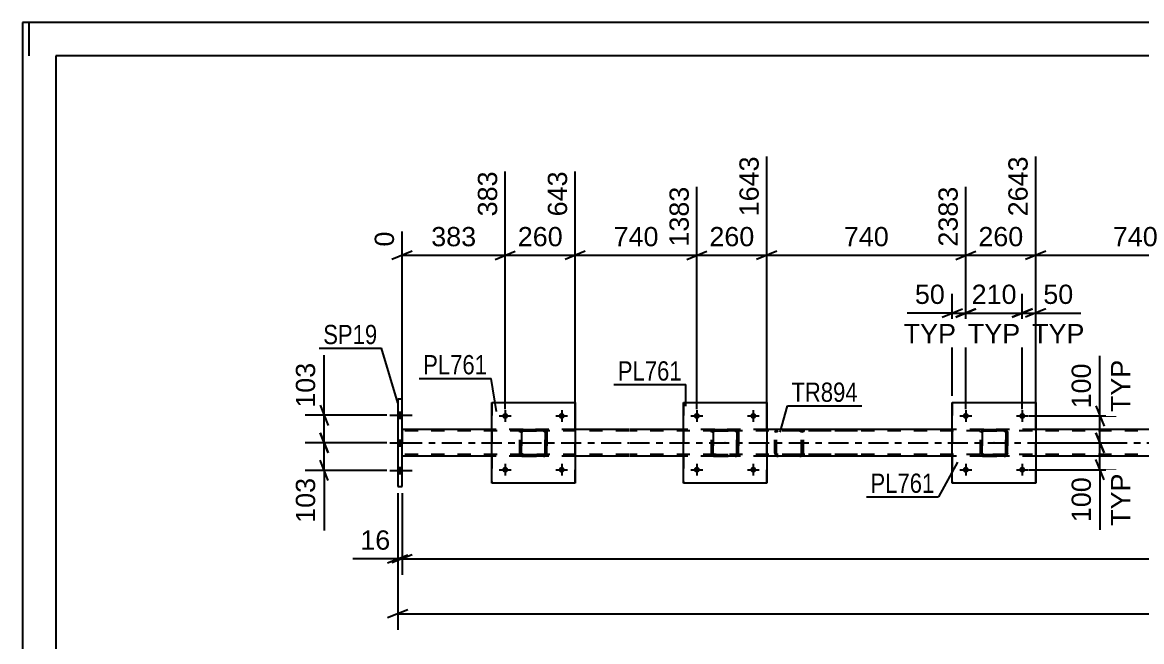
# Model space of a CAD drawing. Header units: millimetres. Extents: x -47 to 794, y -421 to 173.
# Drawn here: x -47.5 to 119, y 81.3 to 173.4 of the extents above; entities that cross this region are included whole.
import ezdxf

# ---------------------------------------------------------------- set-up
doc = ezdxf.new("R2010")
doc.units = ezdxf.units.MM
doc.linetypes.add('DXK_LINE_DOT2', pattern=[3.9198, 1.9599, -1.9599])
doc.linetypes.add('DXK_LINE_DOT3', pattern=[5.9187, 2.979, -0.9799, 0.9799, -0.9799])
doc.styles.add('Arial', font='arial.ttf', dxfattribs={"height": 0.2})
doc.styles.add('Arial Narrow', font='ARIALN.TTF', dxfattribs={"height": 0.2})

# ---------------------------------------------------------------- blocks, each defined once
blk = doc.blocks.new('Unknown-203724041-1113')
at = {"color": 5, "linetype": 'Continuous'}
for p, q in [((793.51, 173.4), (-47.49, 173.4)), ((-47.49, 173.4), (-47.49, -420.6)), ((-46.49, 168.4), (-46.49, 173.4)), ((788.51, 168.4), (-42.49, 168.4)), ((-42.49, 168.4), (-42.49, -415.6))]:
    blk.add_line(p, q, dxfattribs=at)
blk = doc.blocks.new('Part-203724041-2545 - 2543')
at = {"color": 7, "linetype": 'DXK_LINE_DOT2'}
for p, q in [((95.02, 112.38), (95.05, 112.56)), ((95.06, 112.56), (95.02, 112.38)), ((95.02, 109.34), (95.02, 112.38)), ((95.02, 112.38), (95.02, 112.38)), ((95.02, 109.34), (95.02, 112.38)), ((95.26, 112.38), (95.28, 112.47)), ((95.27, 112.47), (95.26, 112.38)), ((95.26, 109.34), (95.26, 112.38)), ((95.26, 112.38), (95.26, 112.38)), ((95.26, 112.38), (95.26, 109.34)), ((95.33, 112.55), (95.27, 112.47)), ((95.28, 112.47), (95.33, 112.55)), ((95.31, 112.82), (95.5, 112.86)), ((95.5, 112.86), (95.32, 112.82)), ((95.33, 112.55), (95.41, 112.6)), ((95.4, 112.6), (95.33, 112.55)), ((95.5, 112.62), (95.4, 112.6)), ((95.41, 112.6), (95.5, 112.62)), ((95.5, 112.86), (98.54, 112.86)), ((95.5, 112.86), (95.5, 112.86)), ((95.5, 112.86), (98.54, 112.86)), ((95.5, 112.62), (98.54, 112.62)), ((95.5, 112.62), (95.5, 112.62)), ((98.54, 112.62), (95.5, 112.62)), ((98.54, 112.86), (98.54, 112.86)), ((98.54, 112.86), (98.72, 112.82)), ((98.72, 112.82), (98.54, 112.86)), ((98.54, 112.62), (98.54, 112.62)), ((98.54, 112.62), (98.63, 112.6)), ((98.63, 112.6), (98.54, 112.62)), ((98.63, 112.6), (98.63, 112.6)), ((98.63, 112.6), (98.71, 112.55)), ((98.71, 112.55), (98.63, 112.6)), ((98.71, 112.55), (98.76, 112.47)), ((98.76, 112.47), (98.71, 112.55)), ((98.76, 112.47), (98.78, 112.38)), ((98.78, 112.38), (98.76, 112.47)), ((98.78, 109.34), (98.78, 112.38)), ((98.78, 112.38), (98.78, 112.38)), ((98.78, 112.38), (98.78, 109.34)), ((98.98, 112.56), (99.02, 112.38)), ((99.02, 112.38), (98.98, 112.56)), ((99.02, 109.34), (99.02, 112.38)), ((99.02, 112.38), (99.02, 112.38)), ((99.02, 112.38), (99.02, 109.34)), ((95.02, 109.34), (95.02, 109.34)), ((95.05, 109.15), (95.02, 109.34)), ((95.02, 109.34), (95.06, 109.15)), ((95.26, 109.34), (95.26, 109.34)), ((95.28, 109.24), (95.26, 109.34)), ((95.26, 109.34), (95.27, 109.25)), ((95.27, 109.25), (95.33, 109.17)), ((95.33, 109.17), (95.28, 109.24)), ((95.31, 108.89), (95.32, 108.89)), ((95.5, 108.86), (95.31, 108.89)), ((95.32, 108.89), (95.5, 108.86)), ((95.41, 109.11), (95.33, 109.17)), ((95.33, 109.17), (95.4, 109.12)), ((95.4, 109.12), (95.5, 109.1)), ((95.5, 109.1), (95.41, 109.11)), ((95.5, 109.1), (98.54, 109.1)), ((95.5, 109.1), (95.5, 109.1)), ((95.5, 109.1), (98.54, 109.1)), ((95.5, 108.86), (98.54, 108.86)), ((95.5, 108.86), (95.5, 108.86)), ((95.5, 108.86), (98.54, 108.86)), ((98.54, 109.1), (98.63, 109.12)), ((98.63, 109.11), (98.54, 109.1)), ((98.54, 109.1), (98.54, 109.1)), ((98.72, 108.89), (98.54, 108.86)), ((98.54, 108.86), (98.72, 108.89)), ((98.54, 108.86), (98.54, 108.86)), ((98.71, 109.17), (98.63, 109.11)), ((98.63, 109.12), (98.71, 109.17)), ((98.71, 109.17), (98.76, 109.25)), ((98.76, 109.24), (98.71, 109.17)), ((98.78, 109.34), (98.76, 109.24)), ((98.76, 109.25), (98.78, 109.34)), ((98.78, 109.34), (98.78, 109.34)), ((99.02, 109.34), (98.98, 109.15)), ((98.98, 109.15), (99.02, 109.34)), ((99.02, 109.34), (99.02, 109.34))]:
    blk.add_line(p, q, dxfattribs=at)
at = {"color": 7, "linetype": 'DXK_LINE_DOT3'}
blk.add_line((97.02, 110.86), (97.01, 110.86), dxfattribs=at)
at = {"color": 7, "linetype": 'DXK_LINE_DOT2'}
for centre, start, end in [((95.5, 112.38), 112.5, 157.5), ((95.5, 112.38), 112.5, 157.5), ((98.54, 112.38), 22.5, 67.5), ((98.54, 112.38), 22.5, 67.5), ((95.5, 109.34), 202.5, 247.5), ((95.5, 109.34), 202.5, 247.5), ((98.54, 109.34), 292.5, 337.5), ((98.54, 109.34), 292.5, 337.5)]:
    blk.add_arc(centre, 0.48, start, end, dxfattribs=at)
blk = doc.blocks.new('Part-203724041-2573 - 2543')
at = {"color": 2, "linetype": 'Continuous'}
for p, q in [((22.32, 104.86), (22.32, 116.86)), ((22.32, 116.86), (22.32, 116.86)), ((22.32, 116.86), (34.72, 116.86)), ((34.72, 116.86), (34.72, 104.86)), ((22.32, 104.86), (22.32, 104.86)), ((34.72, 104.86), (22.32, 104.86))]:
    blk.add_line(p, q, dxfattribs=at)
at = {"color": 7, "linetype": 'DXK_LINE_DOT2'}
for p, q in [((22.32, 116.86), (22.32, 104.86)), ((22.32, 116.86), (22.32, 116.86)), ((34.72, 104.86), (34.72, 116.86)), ((22.32, 104.86), (22.32, 104.86))]:
    blk.add_line(p, q, dxfattribs=at)
blk = doc.blocks.new('Bolt-203724041-2560 - 2543')
at = {"linetype": 'Continuous'}
for points in [[(8.34, 115.4), (8.34, 114.52), (8.98, 114.52), (8.98, 115.4)], [(8.34, 115.4), (8.34, 114.52), (8.98, 114.52), (8.98, 115.4)], [(8.34, 115.4), (8.34, 114.52), (8.98, 114.52), (8.98, 115.4)], [(8.34, 111.28), (8.34, 110.4), (8.98, 110.4), (8.98, 111.28)], [(8.34, 111.28), (8.34, 110.4), (8.98, 110.4), (8.98, 111.28)], [(8.34, 107.2), (8.34, 106.32), (8.98, 106.32), (8.98, 107.2)], [(8.34, 107.2), (8.34, 106.32), (8.98, 106.32), (8.98, 107.2)], [(8.34, 107.2), (8.34, 106.32), (8.98, 106.32), (8.98, 107.2)]]:
    blk.add_hatch(color=1, dxfattribs=at).paths.add_polyline_path(points)
at = {"color": 1, "linetype": 'Continuous'}
for p, q in [((7.18, 114.96), (10.5, 114.96)), ((7.18, 114.96), (10.5, 114.96)), ((7.18, 114.96), (10.5, 114.96)), ((8.34, 115.4), (8.98, 115.4)), ((8.34, 115.4), (8.98, 115.4)), ((8.34, 115.4), (8.98, 115.4)), ((8.34, 114.52), (8.98, 114.52)), ((8.34, 114.52), (8.98, 114.52)), ((8.34, 114.52), (8.98, 114.52)), ((7.18, 110.84), (10.5, 110.84)), ((7.18, 110.84), (10.5, 110.84)), ((8.34, 111.28), (8.98, 111.28)), ((8.34, 111.28), (8.98, 111.28)), ((8.34, 110.4), (8.98, 110.4)), ((8.34, 110.4), (8.98, 110.4)), ((7.18, 106.76), (10.5, 106.76)), ((7.18, 106.76), (10.5, 106.76)), ((7.18, 106.76), (10.5, 106.76)), ((8.34, 107.2), (8.98, 107.2)), ((8.34, 107.2), (8.98, 107.2)), ((8.34, 107.2), (8.98, 107.2)), ((8.34, 106.32), (8.98, 106.32)), ((8.34, 106.32), (8.98, 106.32)), ((8.34, 106.32), (8.98, 106.32))]:
    blk.add_line(p, q, dxfattribs=at)
blk = doc.blocks.new('Part-203724041-2568 - 2543')
at = {"color": 2, "linetype": 'Continuous'}
for p, q in [((22.32, 112.86), (8.98, 112.86)), ((42.72, 112.86), (34.72, 112.86)), ((50.82, 112.86), (42.82, 112.86)), ((90.82, 112.86), (63.22, 112.86)), ((130.82, 112.86), (103.22, 112.86)), ((22.32, 108.86), (8.98, 108.86)), ((42.72, 108.86), (34.72, 108.86)), ((50.82, 108.86), (42.82, 108.86)), ((90.82, 108.86), (63.22, 108.86)), ((130.82, 108.86), (103.22, 108.86))]:
    blk.add_line(p, q, dxfattribs=at)
at = {"color": 7, "linetype": 'DXK_LINE_DOT2'}
for p, q in [((8.98, 112.86), (8.98, 108.86)), ((42.72, 112.62), (8.98, 112.62)), ((34.72, 112.86), (22.32, 112.86)), ((718.15, 112.62), (42.82, 112.62)), ((63.22, 112.86), (50.82, 112.86)), ((103.22, 112.86), (90.82, 112.86)), ((42.72, 109.1), (8.98, 109.1)), ((34.72, 108.86), (22.32, 108.86)), ((718.15, 109.1), (42.82, 109.1)), ((63.22, 108.86), (50.82, 108.86)), ((103.22, 108.86), (90.82, 108.86))]:
    blk.add_line(p, q, dxfattribs=at)
at = {"color": 7, "linetype": 'DXK_LINE_DOT3'}
for p, q in [((8.98, 110.86), (42.72, 110.86)), ((42.82, 110.86), (718.15, 110.86))]:
    blk.add_line(p, q, dxfattribs=at)
blk = doc.blocks.new('Part-203724041-2574 - 2543')
at = {"color": 7, "linetype": 'DXK_LINE_DOT2'}
for p, q in [((26.52, 112.38), (26.55, 112.56)), ((26.56, 112.56), (26.52, 112.38)), ((26.52, 109.34), (26.52, 112.38)), ((26.52, 112.38), (26.52, 112.38)), ((26.52, 109.34), (26.52, 112.38)), ((26.76, 112.38), (26.78, 112.47)), ((26.77, 112.47), (26.76, 112.38)), ((26.76, 109.34), (26.76, 112.38)), ((26.76, 112.38), (26.76, 112.38)), ((26.76, 112.38), (26.76, 109.34)), ((26.83, 112.55), (26.77, 112.47)), ((26.78, 112.47), (26.83, 112.55)), ((26.81, 112.82), (27, 112.86)), ((27, 112.86), (26.82, 112.82)), ((26.83, 112.55), (26.91, 112.6)), ((26.9, 112.6), (26.83, 112.55)), ((27, 112.62), (26.9, 112.6)), ((26.91, 112.6), (27, 112.62)), ((27, 112.86), (30.04, 112.86)), ((27, 112.86), (27, 112.86)), ((27, 112.86), (30.04, 112.86)), ((27, 112.62), (30.04, 112.62)), ((27, 112.62), (27, 112.62)), ((30.04, 112.62), (27, 112.62)), ((30.04, 112.86), (30.04, 112.86)), ((30.04, 112.86), (30.22, 112.82)), ((30.22, 112.82), (30.04, 112.86)), ((30.04, 112.62), (30.04, 112.62)), ((30.04, 112.62), (30.13, 112.6)), ((30.13, 112.6), (30.04, 112.62)), ((30.13, 112.6), (30.13, 112.6)), ((30.13, 112.6), (30.21, 112.55)), ((30.21, 112.55), (30.13, 112.6)), ((30.21, 112.55), (30.26, 112.47)), ((30.26, 112.47), (30.21, 112.55)), ((30.26, 112.47), (30.28, 112.38)), ((30.28, 112.38), (30.26, 112.47)), ((30.28, 109.34), (30.28, 112.38)), ((30.28, 112.38), (30.28, 112.38)), ((30.28, 112.38), (30.28, 109.34)), ((30.48, 112.56), (30.52, 112.38)), ((30.52, 112.38), (30.48, 112.56)), ((30.52, 109.34), (30.52, 112.38)), ((30.52, 112.38), (30.52, 112.38)), ((30.52, 112.38), (30.52, 109.34)), ((26.52, 109.34), (26.52, 109.34)), ((26.55, 109.15), (26.52, 109.34)), ((26.52, 109.34), (26.56, 109.15)), ((26.76, 109.34), (26.76, 109.34)), ((26.78, 109.24), (26.76, 109.34)), ((26.76, 109.34), (26.77, 109.25)), ((26.77, 109.25), (26.83, 109.17)), ((26.83, 109.17), (26.78, 109.24)), ((26.81, 108.89), (26.82, 108.89)), ((27, 108.86), (26.81, 108.89)), ((26.82, 108.89), (27, 108.86)), ((26.91, 109.11), (26.83, 109.17)), ((26.83, 109.17), (26.9, 109.12)), ((26.9, 109.12), (27, 109.1)), ((27, 109.1), (26.91, 109.11)), ((27, 109.1), (30.04, 109.1)), ((27, 109.1), (27, 109.1)), ((27, 109.1), (30.04, 109.1)), ((27, 108.86), (30.04, 108.86)), ((27, 108.86), (27, 108.86)), ((27, 108.86), (30.04, 108.86)), ((30.04, 109.1), (30.13, 109.12)), ((30.13, 109.11), (30.04, 109.1)), ((30.04, 109.1), (30.04, 109.1)), ((30.22, 108.89), (30.04, 108.86)), ((30.04, 108.86), (30.22, 108.89)), ((30.04, 108.86), (30.04, 108.86)), ((30.21, 109.17), (30.13, 109.11)), ((30.13, 109.12), (30.21, 109.17)), ((30.21, 109.17), (30.26, 109.25)), ((30.26, 109.24), (30.21, 109.17)), ((30.28, 109.34), (30.26, 109.24)), ((30.26, 109.25), (30.28, 109.34)), ((30.28, 109.34), (30.28, 109.34)), ((30.52, 109.34), (30.48, 109.15)), ((30.48, 109.15), (30.52, 109.34)), ((30.52, 109.34), (30.52, 109.34))]:
    blk.add_line(p, q, dxfattribs=at)
at = {"color": 7, "linetype": 'DXK_LINE_DOT3'}
blk.add_line((28.52, 110.86), (28.51, 110.86), dxfattribs=at)
at = {"color": 7, "linetype": 'DXK_LINE_DOT2'}
for centre, start, end in [((27, 112.38), 112.5, 157.5), ((27, 112.38), 112.5, 157.5), ((30.04, 112.38), 22.5, 67.5), ((30.04, 112.38), 22.5, 67.5), ((27, 109.34), 202.5, 247.5), ((27, 109.34), 202.5, 247.5), ((30.04, 109.34), 292.5, 337.5), ((30.04, 109.34), 292.5, 337.5)]:
    blk.add_arc(centre, 0.48, start, end, dxfattribs=at)
blk = doc.blocks.new('Bolt-203724041-2639 - 2543')
at = {"linetype": 'Continuous'}
for points in [[(23.88, 114.86), (23.89, 114.95), (23.92, 115.04), (23.97, 115.12), (24.03, 115.18), (24.1, 115.24), (24.19, 115.28), (24.28, 115.29), (24.37, 115.29), (24.46, 115.28), (24.54, 115.24), (24.62, 115.18), (24.68, 115.12), (24.72, 115.04), (24.75, 114.95), (24.76, 114.86), (24.75, 114.77), (24.72, 114.68), (24.68, 114.6), (24.62, 114.53), (24.54, 114.48), (24.46, 114.44), (24.37, 114.42), (24.28, 114.42), (24.19, 114.44), (24.1, 114.48), (24.03, 114.53), (23.97, 114.6), (23.92, 114.68), (23.89, 114.77)], [(32.28, 114.86), (32.29, 114.95), (32.32, 115.04), (32.37, 115.12), (32.43, 115.18), (32.5, 115.24), (32.59, 115.28), (32.68, 115.29), (32.77, 115.29), (32.86, 115.28), (32.94, 115.24), (33.02, 115.18), (33.08, 115.12), (33.12, 115.04), (33.15, 114.95), (33.16, 114.86), (33.15, 114.77), (33.12, 114.68), (33.08, 114.6), (33.02, 114.53), (32.94, 114.48), (32.86, 114.44), (32.77, 114.42), (32.68, 114.42), (32.59, 114.44), (32.5, 114.48), (32.43, 114.53), (32.37, 114.6), (32.32, 114.68), (32.29, 114.77)]]:
    blk.add_hatch(color=1, dxfattribs=at).paths.add_polyline_path(points)
at = {"color": 1, "linetype": 'Continuous'}
for p, q in [((23.44, 114.86), (25.2, 114.86)), ((24.32, 115.74), (24.32, 113.98)), ((31.84, 114.86), (33.6, 114.86)), ((32.72, 115.74), (32.72, 113.98))]:
    blk.add_line(p, q, dxfattribs=at)
blk = doc.blocks.new('Part-203724041-2579 - 2543')
at = {"color": 2, "linetype": 'Continuous'}
for p, q in [((50.82, 104.86), (50.82, 116.86)), ((50.82, 116.86), (50.82, 116.86)), ((50.82, 116.86), (63.22, 116.86)), ((63.22, 116.86), (63.22, 104.86)), ((50.82, 104.86), (50.82, 104.86)), ((63.22, 104.86), (50.82, 104.86))]:
    blk.add_line(p, q, dxfattribs=at)
at = {"color": 7, "linetype": 'DXK_LINE_DOT2'}
for p, q in [((50.82, 116.86), (50.82, 104.86)), ((50.82, 116.86), (50.82, 116.86)), ((63.22, 104.86), (63.22, 116.86)), ((50.82, 104.86), (50.82, 104.86))]:
    blk.add_line(p, q, dxfattribs=at)
blk = doc.blocks.new('Part-203724041-2580 - 2543')
at = {"color": 7, "linetype": 'DXK_LINE_DOT2'}
for p, q in [((55.02, 112.38), (55.05, 112.56)), ((55.06, 112.56), (55.02, 112.38)), ((55.02, 109.34), (55.02, 112.38)), ((55.02, 112.38), (55.02, 112.38)), ((55.02, 109.34), (55.02, 112.38)), ((55.26, 112.38), (55.28, 112.47)), ((55.27, 112.47), (55.26, 112.38)), ((55.26, 109.34), (55.26, 112.38)), ((55.26, 112.38), (55.26, 112.38)), ((55.26, 112.38), (55.26, 109.34)), ((55.33, 112.55), (55.27, 112.47)), ((55.28, 112.47), (55.33, 112.55)), ((55.31, 112.82), (55.5, 112.86)), ((55.5, 112.86), (55.32, 112.82)), ((55.33, 112.55), (55.41, 112.6)), ((55.4, 112.6), (55.33, 112.55)), ((55.5, 112.62), (55.4, 112.6)), ((55.41, 112.6), (55.5, 112.62)), ((55.5, 112.86), (58.54, 112.86)), ((55.5, 112.86), (55.5, 112.86)), ((55.5, 112.86), (58.54, 112.86)), ((55.5, 112.62), (58.54, 112.62)), ((55.5, 112.62), (55.5, 112.62)), ((58.54, 112.62), (55.5, 112.62)), ((58.54, 112.86), (58.54, 112.86)), ((58.54, 112.86), (58.72, 112.82)), ((58.72, 112.82), (58.54, 112.86)), ((58.54, 112.62), (58.54, 112.62)), ((58.54, 112.62), (58.63, 112.6)), ((58.63, 112.6), (58.54, 112.62)), ((58.63, 112.6), (58.63, 112.6)), ((58.63, 112.6), (58.71, 112.55)), ((58.71, 112.55), (58.63, 112.6)), ((58.71, 112.55), (58.76, 112.47)), ((58.76, 112.47), (58.71, 112.55)), ((58.76, 112.47), (58.78, 112.38)), ((58.78, 112.38), (58.76, 112.47)), ((58.78, 109.34), (58.78, 112.38)), ((58.78, 112.38), (58.78, 112.38)), ((58.78, 112.38), (58.78, 109.34)), ((58.98, 112.56), (59.02, 112.38)), ((59.02, 112.38), (58.98, 112.56)), ((59.02, 109.34), (59.02, 112.38)), ((59.02, 112.38), (59.02, 112.38)), ((59.02, 112.38), (59.02, 109.34)), ((55.02, 109.34), (55.02, 109.34)), ((55.05, 109.15), (55.02, 109.34)), ((55.02, 109.34), (55.06, 109.15)), ((55.26, 109.34), (55.26, 109.34)), ((55.28, 109.24), (55.26, 109.34)), ((55.26, 109.34), (55.27, 109.25)), ((55.27, 109.25), (55.33, 109.17)), ((55.33, 109.17), (55.28, 109.24)), ((55.31, 108.89), (55.32, 108.89)), ((55.5, 108.86), (55.31, 108.89)), ((55.32, 108.89), (55.5, 108.86)), ((55.41, 109.11), (55.33, 109.17)), ((55.33, 109.17), (55.4, 109.12)), ((55.4, 109.12), (55.5, 109.1)), ((55.5, 109.1), (55.41, 109.11)), ((55.5, 109.1), (58.54, 109.1)), ((55.5, 109.1), (55.5, 109.1)), ((55.5, 109.1), (58.54, 109.1)), ((55.5, 108.86), (58.54, 108.86)), ((55.5, 108.86), (55.5, 108.86)), ((55.5, 108.86), (58.54, 108.86)), ((58.54, 109.1), (58.63, 109.12)), ((58.63, 109.11), (58.54, 109.1)), ((58.54, 109.1), (58.54, 109.1)), ((58.72, 108.89), (58.54, 108.86)), ((58.54, 108.86), (58.72, 108.89)), ((58.54, 108.86), (58.54, 108.86)), ((58.71, 109.17), (58.63, 109.11)), ((58.63, 109.12), (58.71, 109.17)), ((58.71, 109.17), (58.76, 109.25)), ((58.76, 109.24), (58.71, 109.17)), ((58.78, 109.34), (58.76, 109.24)), ((58.76, 109.25), (58.78, 109.34)), ((58.78, 109.34), (58.78, 109.34)), ((59.02, 109.34), (58.98, 109.15)), ((58.98, 109.15), (59.02, 109.34)), ((59.02, 109.34), (59.02, 109.34))]:
    blk.add_line(p, q, dxfattribs=at)
at = {"color": 7, "linetype": 'DXK_LINE_DOT3'}
blk.add_line((57.02, 110.86), (57.01, 110.86), dxfattribs=at)
at = {"color": 7, "linetype": 'DXK_LINE_DOT2'}
for centre, start, end in [((55.5, 112.38), 112.5, 157.5), ((55.5, 112.38), 112.5, 157.5), ((58.54, 112.38), 22.5, 67.5), ((58.54, 112.38), 22.5, 67.5), ((55.5, 109.34), 202.5, 247.5), ((55.5, 109.34), 202.5, 247.5), ((58.54, 109.34), 292.5, 337.5), ((58.54, 109.34), 292.5, 337.5)]:
    blk.add_arc(centre, 0.48, start, end, dxfattribs=at)
blk = doc.blocks.new('Part-203724041-2585 - 2543')
at = {"color": 2, "linetype": 'Continuous'}
for p, q in [((90.82, 104.86), (90.82, 116.86)), ((90.82, 116.86), (90.82, 116.86)), ((90.82, 116.86), (103.22, 116.86)), ((103.22, 116.86), (103.22, 104.86)), ((90.82, 104.86), (90.82, 104.86)), ((103.22, 104.86), (90.82, 104.86))]:
    blk.add_line(p, q, dxfattribs=at)
at = {"color": 7, "linetype": 'DXK_LINE_DOT2'}
for p, q in [((90.82, 116.86), (90.82, 104.86)), ((90.82, 116.86), (90.82, 116.86)), ((103.22, 104.86), (103.22, 116.86)), ((90.82, 104.86), (90.82, 104.86))]:
    blk.add_line(p, q, dxfattribs=at)
blk = doc.blocks.new('Part-203724041-2636 - 2543')
at = {"color": 7, "linetype": 'DXK_LINE_DOT2'}
for p, q in [((64.45, 112.56), (64.41, 112.38)), ((64.41, 109.34), (64.41, 112.38)), ((64.66, 112.38), (64.68, 112.47)), ((64.66, 109.34), (64.66, 112.38)), ((64.68, 112.47), (64.74, 112.55)), ((64.92, 112.86), (64.72, 112.82)), ((64.74, 112.55), (64.82, 112.6)), ((64.82, 112.6), (64.92, 112.62)), ((76.7, 112.86), (64.92, 112.86)), ((76.7, 112.62), (64.92, 112.62)), ((68.35, 112.82), (68.16, 112.86)), ((68.16, 112.62), (68.25, 112.6)), ((68.25, 112.6), (68.34, 112.55)), ((68.34, 112.55), (68.39, 112.47)), ((68.39, 112.47), (68.41, 112.38)), ((68.41, 109.34), (68.41, 112.38)), ((68.67, 112.38), (68.63, 112.56)), ((68.67, 109.34), (68.67, 112.38)), ((64.41, 109.34), (64.45, 109.15)), ((64.68, 109.25), (64.66, 109.34)), ((64.74, 109.17), (64.68, 109.25)), ((64.72, 108.89), (64.92, 108.86)), ((64.82, 109.12), (64.74, 109.17)), ((64.92, 109.1), (64.82, 109.12)), ((76.7, 109.1), (64.92, 109.1)), ((76.7, 108.86), (64.92, 108.86)), ((68.25, 109.12), (68.16, 109.1)), ((68.16, 108.86), (68.35, 108.89)), ((68.34, 109.17), (68.25, 109.12)), ((68.39, 109.25), (68.34, 109.17)), ((68.41, 109.34), (68.39, 109.25)), ((68.63, 109.15), (68.67, 109.34))]:
    blk.add_line(p, q, dxfattribs=at)
for centre, start, end in [((64.9, 112.36), 110.7583, 155.68), ((68.17, 112.36), 24.32, 69.2417), ((64.9, 109.36), 204.32, 249.2417), ((68.17, 109.36), 290.7583, 335.68)]:
    blk.add_arc(centre, 0.496, start, end, dxfattribs=at)
blk = doc.blocks.new('Bolt-203724041-2650 - 2543')
at = {"linetype": 'Continuous'}
for points in [[(23.88, 106.86), (23.89, 106.95), (23.92, 107.04), (23.97, 107.12), (24.03, 107.18), (24.1, 107.24), (24.19, 107.28), (24.28, 107.29), (24.37, 107.29), (24.46, 107.28), (24.54, 107.24), (24.62, 107.18), (24.68, 107.12), (24.72, 107.04), (24.75, 106.95), (24.76, 106.86), (24.75, 106.77), (24.72, 106.68), (24.68, 106.6), (24.62, 106.53), (24.54, 106.48), (24.46, 106.44), (24.37, 106.42), (24.28, 106.42), (24.19, 106.44), (24.1, 106.48), (24.03, 106.53), (23.97, 106.6), (23.92, 106.68), (23.89, 106.77)], [(32.28, 106.86), (32.29, 106.95), (32.32, 107.04), (32.37, 107.12), (32.43, 107.18), (32.5, 107.24), (32.59, 107.28), (32.68, 107.29), (32.77, 107.29), (32.86, 107.28), (32.94, 107.24), (33.02, 107.18), (33.08, 107.12), (33.12, 107.04), (33.15, 106.95), (33.16, 106.86), (33.15, 106.77), (33.12, 106.68), (33.08, 106.6), (33.02, 106.53), (32.94, 106.48), (32.86, 106.44), (32.77, 106.42), (32.68, 106.42), (32.59, 106.44), (32.5, 106.48), (32.43, 106.53), (32.37, 106.6), (32.32, 106.68), (32.29, 106.77)]]:
    blk.add_hatch(color=1, dxfattribs=at).paths.add_polyline_path(points)
at = {"color": 1, "linetype": 'Continuous'}
for p, q in [((23.44, 106.86), (25.2, 106.86)), ((24.32, 107.74), (24.32, 105.98)), ((31.84, 106.86), (33.6, 106.86)), ((32.72, 107.74), (32.72, 105.98))]:
    blk.add_line(p, q, dxfattribs=at)
blk = doc.blocks.new('Bolt-203724041-2651 - 2543')
at = {"linetype": 'Continuous'}
for points in [[(52.38, 114.86), (52.39, 114.95), (52.42, 115.04), (52.47, 115.12), (52.53, 115.18), (52.6, 115.24), (52.69, 115.28), (52.78, 115.29), (52.87, 115.29), (52.96, 115.28), (53.04, 115.24), (53.12, 115.18), (53.18, 115.12), (53.22, 115.04), (53.25, 114.95), (53.26, 114.86), (53.25, 114.77), (53.22, 114.68), (53.18, 114.6), (53.12, 114.53), (53.04, 114.48), (52.96, 114.44), (52.87, 114.42), (52.78, 114.42), (52.69, 114.44), (52.6, 114.48), (52.53, 114.53), (52.47, 114.6), (52.42, 114.68), (52.39, 114.77)], [(60.78, 114.86), (60.79, 114.95), (60.82, 115.04), (60.87, 115.12), (60.93, 115.18), (61, 115.24), (61.09, 115.28), (61.18, 115.29), (61.27, 115.29), (61.36, 115.28), (61.44, 115.24), (61.52, 115.18), (61.58, 115.12), (61.62, 115.04), (61.65, 114.95), (61.66, 114.86), (61.65, 114.77), (61.62, 114.68), (61.58, 114.6), (61.52, 114.53), (61.44, 114.48), (61.36, 114.44), (61.27, 114.42), (61.18, 114.42), (61.09, 114.44), (61, 114.48), (60.93, 114.53), (60.87, 114.6), (60.82, 114.68), (60.79, 114.77)]]:
    blk.add_hatch(color=1, dxfattribs=at).paths.add_polyline_path(points)
at = {"color": 1, "linetype": 'Continuous'}
for p, q in [((51.94, 114.86), (53.7, 114.86)), ((52.82, 115.74), (52.82, 113.98)), ((60.34, 114.86), (62.1, 114.86)), ((61.22, 115.74), (61.22, 113.98))]:
    blk.add_line(p, q, dxfattribs=at)
blk = doc.blocks.new('Bolt-203724041-2652 - 2543')
at = {"linetype": 'Continuous'}
for points in [[(52.38, 106.86), (52.39, 106.95), (52.42, 107.04), (52.47, 107.12), (52.53, 107.18), (52.6, 107.24), (52.69, 107.28), (52.78, 107.29), (52.87, 107.29), (52.96, 107.28), (53.04, 107.24), (53.12, 107.18), (53.18, 107.12), (53.22, 107.04), (53.25, 106.95), (53.26, 106.86), (53.25, 106.77), (53.22, 106.68), (53.18, 106.6), (53.12, 106.53), (53.04, 106.48), (52.96, 106.44), (52.87, 106.42), (52.78, 106.42), (52.69, 106.44), (52.6, 106.48), (52.53, 106.53), (52.47, 106.6), (52.42, 106.68), (52.39, 106.77)], [(60.78, 106.86), (60.79, 106.95), (60.82, 107.04), (60.87, 107.12), (60.93, 107.18), (61, 107.24), (61.09, 107.28), (61.18, 107.29), (61.27, 107.29), (61.36, 107.28), (61.44, 107.24), (61.52, 107.18), (61.58, 107.12), (61.62, 107.04), (61.65, 106.95), (61.66, 106.86), (61.65, 106.77), (61.62, 106.68), (61.58, 106.6), (61.52, 106.53), (61.44, 106.48), (61.36, 106.44), (61.27, 106.42), (61.18, 106.42), (61.09, 106.44), (61, 106.48), (60.93, 106.53), (60.87, 106.6), (60.82, 106.68), (60.79, 106.77)]]:
    blk.add_hatch(color=1, dxfattribs=at).paths.add_polyline_path(points)
at = {"color": 1, "linetype": 'Continuous'}
for p, q in [((51.94, 106.86), (53.7, 106.86)), ((52.82, 107.74), (52.82, 105.98)), ((60.34, 106.86), (62.1, 106.86)), ((61.22, 107.74), (61.22, 105.98))]:
    blk.add_line(p, q, dxfattribs=at)
blk = doc.blocks.new('Bolt-203724041-2653 - 2543')
at = {"linetype": 'Continuous'}
for points in [[(92.38, 114.86), (92.39, 114.95), (92.42, 115.04), (92.46, 115.12), (92.53, 115.18), (92.6, 115.24), (92.68, 115.28), (92.77, 115.29), (92.87, 115.29), (92.96, 115.28), (93.04, 115.24), (93.12, 115.18), (93.18, 115.12), (93.22, 115.04), (93.25, 114.95), (93.26, 114.86), (93.25, 114.77), (93.22, 114.68), (93.18, 114.6), (93.12, 114.53), (93.04, 114.48), (92.96, 114.44), (92.87, 114.42), (92.77, 114.42), (92.68, 114.44), (92.6, 114.48), (92.53, 114.53), (92.46, 114.6), (92.42, 114.68), (92.39, 114.77)], [(100.78, 114.86), (100.79, 114.95), (100.82, 115.04), (100.86, 115.12), (100.93, 115.18), (101, 115.24), (101.08, 115.28), (101.17, 115.29), (101.27, 115.29), (101.36, 115.28), (101.44, 115.24), (101.52, 115.18), (101.58, 115.12), (101.62, 115.04), (101.65, 114.95), (101.66, 114.86), (101.65, 114.77), (101.62, 114.68), (101.58, 114.6), (101.52, 114.53), (101.44, 114.48), (101.36, 114.44), (101.27, 114.42), (101.17, 114.42), (101.08, 114.44), (101, 114.48), (100.93, 114.53), (100.86, 114.6), (100.82, 114.68), (100.79, 114.77)]]:
    blk.add_hatch(color=1, dxfattribs=at).paths.add_polyline_path(points)
at = {"color": 1, "linetype": 'Continuous'}
for p, q in [((91.94, 114.86), (93.7, 114.86)), ((92.82, 115.74), (92.82, 113.98)), ((100.34, 114.86), (102.1, 114.86)), ((101.22, 115.74), (101.22, 113.98))]:
    blk.add_line(p, q, dxfattribs=at)
blk = doc.blocks.new('Bolt-203724041-2654 - 2543')
at = {"linetype": 'Continuous'}
for points in [[(92.38, 106.86), (92.39, 106.95), (92.42, 107.04), (92.46, 107.12), (92.53, 107.18), (92.6, 107.24), (92.68, 107.28), (92.77, 107.29), (92.87, 107.29), (92.96, 107.28), (93.04, 107.24), (93.12, 107.18), (93.18, 107.12), (93.22, 107.04), (93.25, 106.95), (93.26, 106.86), (93.25, 106.77), (93.22, 106.68), (93.18, 106.6), (93.12, 106.53), (93.04, 106.48), (92.96, 106.44), (92.87, 106.42), (92.77, 106.42), (92.68, 106.44), (92.6, 106.48), (92.53, 106.53), (92.46, 106.6), (92.42, 106.68), (92.39, 106.77)], [(100.78, 106.86), (100.79, 106.95), (100.82, 107.04), (100.86, 107.12), (100.93, 107.18), (101, 107.24), (101.08, 107.28), (101.17, 107.29), (101.27, 107.29), (101.36, 107.28), (101.44, 107.24), (101.52, 107.18), (101.58, 107.12), (101.62, 107.04), (101.65, 106.95), (101.66, 106.86), (101.65, 106.77), (101.62, 106.68), (101.58, 106.6), (101.52, 106.53), (101.44, 106.48), (101.36, 106.44), (101.27, 106.42), (101.17, 106.42), (101.08, 106.44), (101, 106.48), (100.93, 106.53), (100.86, 106.6), (100.82, 106.68), (100.79, 106.77)]]:
    blk.add_hatch(color=1, dxfattribs=at).paths.add_polyline_path(points)
at = {"color": 1, "linetype": 'Continuous'}
for p, q in [((91.94, 106.86), (93.7, 106.86)), ((92.82, 107.74), (92.82, 105.98)), ((100.34, 106.86), (102.1, 106.86)), ((101.22, 107.74), (101.22, 105.98))]:
    blk.add_line(p, q, dxfattribs=at)
blk = doc.blocks.new('Part-203724041-2778 - 2543')
at = {"color": 2, "linetype": 'Continuous'}
for p, q in [((8.98, 117.36), (8.34, 117.36)), ((8.34, 117.36), (8.34, 104.36)), ((8.98, 104.36), (8.98, 117.36)), ((8.34, 104.36), (8.98, 104.36))]:
    blk.add_line(p, q, dxfattribs=at)
blk = doc.blocks.new('StraightDimension-203724041-7366 - 2543')
at = {"color": 7, "linetype": 'Continuous'}
for p, q in [((103.22, 113.86), (103.22, 153.45)), ((132.82, 115.86), (132.82, 148.95)), ((104.72, 139.35), (101.72, 138.15)), ((103.22, 138.75), (132.82, 138.75)), ((131.32, 138.15), (134.32, 139.35))]:
    blk.add_line(p, q, dxfattribs=at)
at = {"color": 0, "linetype": 'Continuous'}
blk.add_wipeout([(132.22, 149.55), (128.02, 149.55), (128.02, 139.45), (132.22, 139.45)], dxfattribs=at)
at = {"color": 0}
blk.add_wipeout([(121.96, 139.5), (121.96, 143.7), (114.09, 143.7), (114.09, 139.5)], dxfattribs=at)
at = {"color": 3, "linetype": 'Continuous', "style": 'Arial'}
blk.add_text('3383', height=2.865, rotation=90.0002, dxfattribs=at).set_placement((131.62, 140.05))
at = {"color": 3, "style": 'Arial'}
blk.add_text('740', height=2.865, dxfattribs=at).set_placement((114.69, 140.1))
blk = doc.blocks.new('StraightDimension-203724041-7368 - 2543')
at = {"color": 7, "linetype": 'Continuous'}
for p, q in [((63.22, 113.86), (63.22, 153.45)), ((92.82, 115.86), (92.82, 148.95)), ((64.72, 139.35), (61.72, 138.15)), ((63.22, 138.75), (92.82, 138.75)), ((91.32, 138.15), (94.32, 139.35))]:
    blk.add_line(p, q, dxfattribs=at)
at = {"color": 0, "linetype": 'Continuous'}
blk.add_wipeout([(92.22, 149.55), (88.02, 149.55), (88.02, 139.45), (92.22, 139.45)], dxfattribs=at)
at = {"color": 0}
blk.add_wipeout([(81.96, 139.5), (81.96, 143.7), (74.09, 143.7), (74.09, 139.5)], dxfattribs=at)
at = {"color": 3, "linetype": 'Continuous', "style": 'Arial'}
blk.add_text('2383', height=2.865, rotation=90.0002, dxfattribs=at).set_placement((91.62, 140.05))
at = {"color": 3, "style": 'Arial'}
blk.add_text('740', height=2.865, dxfattribs=at).set_placement((74.69, 140.1))
blk = doc.blocks.new('StraightDimension-203724041-2830 - 2543')
at = {"color": 7, "linetype": 'Continuous'}
for p, q in [((-3.2, 112.36), (-2, 109.36)), ((6.71, 110.86), (-5.45, 110.86)), ((-2.6, 106.76), (-2.6, 110.86)), ((-2, 105.26), (-3.2, 108.26)), ((6.71, 106.76), (-5.45, 106.76))]:
    blk.add_line(p, q, dxfattribs=at)
at = {"color": 0}
blk.add_wipeout([(-3.35, 106.23), (-7.55, 106.23), (-7.55, 98.36), (-3.35, 98.36)], dxfattribs=at)
at = {"color": 7, "linetype": 'Continuous'}
blk.add_line((-2.6, 106.76), (-2.6, 97.84), dxfattribs=at)
blk.add_line((-2.6, 106.76), (-2.6, 97.84), dxfattribs=at)
at = {"color": 3, "style": 'Arial'}
blk.add_text('103', height=2.865, rotation=90.0002, dxfattribs=at).set_placement((-3.95, 98.96))
blk = doc.blocks.new('StraightDimension-203724041-2840 - 2543')
at = {"color": 7, "linetype": 'Continuous'}
for p, q in [((6.71, 114.96), (-5.45, 114.96)), ((-3.2, 116.46), (-2, 113.46)), ((-2.6, 110.86), (-2.6, 114.96)), ((-2, 109.36), (-3.2, 112.36)), ((6.71, 110.86), (-5.45, 110.86))]:
    blk.add_line(p, q, dxfattribs=at)
at = {"color": 0}
blk.add_wipeout([(-3.35, 123.35), (-7.55, 123.35), (-7.55, 115.48), (-3.35, 115.48)], dxfattribs=at)
at = {"color": 7, "linetype": 'Continuous'}
blk.add_line((-2.6, 114.96), (-2.6, 123.88), dxfattribs=at)
blk.add_line((-2.6, 114.96), (-2.6, 123.88), dxfattribs=at)
at = {"color": 3, "style": 'Arial'}
blk.add_text('103', height=2.865, rotation=90.0002, dxfattribs=at).set_placement((-3.95, 116.08))
blk = doc.blocks.new('StraightDimension-203724041-2861 - 2543')
at = {"color": 7, "linetype": 'Continuous'}
for p, q in [((8.98, 103.36), (8.98, 91.22)), ((10.48, 94.22), (7.48, 93.02)), ((8.98, 93.62), (718.15, 93.62))]:
    blk.add_line(p, q, dxfattribs=at)
blk = doc.blocks.new('StraightDimension-203724041-2871 - 2543')
at = {"color": 7, "linetype": 'Continuous'}
for p, q in [((8.34, 103.36), (8.34, 91.22)), ((8.98, 103.36), (8.98, 91.22)), ((6.84, 93.02), (9.84, 94.22)), ((10.48, 94.22), (7.48, 93.02)), ((8.34, 93.62), (8.98, 93.62))]:
    blk.add_line(p, q, dxfattribs=at)
at = {"color": 0}
blk.add_wipeout([(7.82, 94.37), (7.82, 98.57), (2.17, 98.57), (2.17, 94.37)], dxfattribs=at)
at = {"color": 7, "linetype": 'Continuous'}
blk.add_line((8.34, 93.62), (1.65, 93.62), dxfattribs=at)
blk.add_line((8.34, 93.62), (1.65, 93.62), dxfattribs=at)
at = {"color": 3, "style": 'Arial'}
blk.add_text('16', height=2.865, dxfattribs=at).set_placement((2.77, 94.97))
blk = doc.blocks.new('StraightDimension-203724041-3384 - 2543')
at = {"color": 7, "linetype": 'Continuous'}
for p, q in [((112.18, 112.36), (113.38, 109.36)), ((102.22, 110.86), (115.18, 110.86)), ((112.78, 106.86), (112.78, 110.86)), ((113.38, 105.36), (112.18, 108.36)), ((102.22, 106.86), (115.18, 106.86))]:
    blk.add_line(p, q, dxfattribs=at)
at = {"color": 0, "linetype": 'Continuous'}
blk.add_wipeout([(117.88, 106.88), (113.68, 106.88), (113.68, 97.91), (117.88, 97.91)], dxfattribs=at)
at = {"color": 0}
blk.add_wipeout([(112.03, 106.33), (107.83, 106.33), (107.83, 98.46), (112.03, 98.46)], dxfattribs=at)
at = {"color": 7, "linetype": 'Continuous'}
blk.add_line((112.78, 106.86), (112.78, 97.94), dxfattribs=at)
blk.add_line((112.78, 106.86), (112.78, 97.94), dxfattribs=at)
at = {"color": 3, "style": 'Arial'}
blk.add_text('100', height=2.865, rotation=90.0002, dxfattribs=at).set_placement((111.43, 99.06))
at = {"color": 3, "linetype": 'Continuous', "style": 'Arial'}
blk.add_text('TYP', height=2.865, rotation=90.0002, dxfattribs=at).set_placement((117.28, 98.51))
blk = doc.blocks.new('StraightDimension-203724041-3404 - 2543')
at = {"color": 7, "linetype": 'Continuous'}
for p, q in [((102.22, 114.86), (115.18, 114.86)), ((112.18, 116.36), (113.38, 113.36)), ((112.78, 110.86), (112.78, 114.86)), ((113.38, 109.36), (112.18, 112.36)), ((102.22, 110.86), (115.18, 110.86))]:
    blk.add_line(p, q, dxfattribs=at)
at = {"color": 0}
blk.add_wipeout([(112.03, 123.25), (107.83, 123.25), (107.83, 115.38), (112.03, 115.38)], dxfattribs=at)
at = {"color": 0, "linetype": 'Continuous'}
blk.add_wipeout([(117.88, 123.8), (113.68, 123.8), (113.68, 114.83), (117.88, 114.83)], dxfattribs=at)
at = {"color": 7, "linetype": 'Continuous'}
blk.add_line((112.78, 114.86), (112.78, 123.78), dxfattribs=at)
blk.add_line((112.78, 114.86), (112.78, 123.78), dxfattribs=at)
at = {"color": 3, "style": 'Arial'}
blk.add_text('100', height=2.865, rotation=90.0002, dxfattribs=at).set_placement((111.43, 115.98))
at = {"color": 3, "linetype": 'Continuous', "style": 'Arial'}
blk.add_text('TYP', height=2.865, rotation=90.0002, dxfattribs=at).set_placement((117.28, 115.43))
blk = doc.blocks.new('StraightDimension-203724041-3424 - 2543')
at = {"color": 7, "linetype": 'Continuous'}
for p, q in [((8.34, 103.36), (8.34, 83.04)), ((9.84, 86.04), (6.84, 84.84)), ((8.34, 85.44), (718.79, 85.44))]:
    blk.add_line(p, q, dxfattribs=at)
blk = doc.blocks.new('StraightDimension-203724041-3435 - 2543')
at = {"color": 7, "linetype": 'Continuous'}
for p, q in [((90.82, 117.86), (90.82, 133.02)), ((92.82, 115.86), (92.82, 133.02)), ((89.32, 129.57), (92.32, 130.77)), ((90.82, 130.17), (92.82, 130.17)), ((94.32, 130.77), (91.32, 129.57))]:
    blk.add_line(p, q, dxfattribs=at)
at = {"color": 0}
blk.add_wipeout([(90.3, 130.92), (90.3, 135.12), (84.65, 135.12), (84.65, 130.92)], dxfattribs=at)
at = {"color": 0, "linetype": 'Continuous'}
blk.add_wipeout([(91.96, 125.07), (91.96, 129.27), (82.98, 129.27), (82.98, 125.07)], dxfattribs=at)
at = {"color": 7, "linetype": 'Continuous'}
blk.add_line((90.82, 130.17), (84.12, 130.17), dxfattribs=at)
blk.add_line((90.82, 130.17), (84.12, 130.17), dxfattribs=at)
at = {"color": 3, "style": 'Arial'}
blk.add_text('50', height=2.865, dxfattribs=at).set_placement((85.25, 131.52))
at = {"color": 3, "linetype": 'Continuous', "style": 'Arial'}
blk.add_text('TYP', height=2.865, dxfattribs=at).set_placement((83.58, 125.67))
blk = doc.blocks.new('StraightDimension-203724041-3448 - 2543')
at = {"color": 7, "linetype": 'Continuous'}
for p, q in [((101.22, 115.86), (101.22, 133.02)), ((103.22, 117.86), (103.22, 133.02)), ((99.72, 129.57), (102.72, 130.77)), ((101.22, 130.17), (103.22, 130.17)), ((104.72, 130.77), (101.72, 129.57))]:
    blk.add_line(p, q, dxfattribs=at)
at = {"color": 0}
blk.add_wipeout([(109.39, 130.92), (109.39, 135.12), (103.75, 135.12), (103.75, 130.92)], dxfattribs=at)
at = {"color": 0, "linetype": 'Continuous'}
blk.add_wipeout([(111.06, 125.07), (111.06, 129.27), (102.08, 129.27), (102.08, 125.07)], dxfattribs=at)
at = {"color": 7, "linetype": 'Continuous'}
blk.add_line((103.22, 130.17), (109.92, 130.17), dxfattribs=at)
blk.add_line((103.22, 130.17), (109.92, 130.17), dxfattribs=at)
at = {"color": 3, "style": 'Arial'}
blk.add_text('50', height=2.865, dxfattribs=at).set_placement((104.35, 131.52))
at = {"color": 3, "linetype": 'Continuous', "style": 'Arial'}
blk.add_text('TYP', height=2.865, dxfattribs=at).set_placement((102.68, 125.67))
blk = doc.blocks.new('StraightDimension-203724041-7367 - 2543')
at = {"color": 7, "linetype": 'Continuous'}
for p, q in [((103.22, 113.86), (103.22, 153.45)), ((92.82, 115.86), (92.82, 148.95)), ((91.32, 138.15), (94.32, 139.35)), ((92.82, 138.75), (103.22, 138.75)), ((104.72, 139.35), (101.72, 138.15))]:
    blk.add_line(p, q, dxfattribs=at)
at = {"color": 0}
blk.add_wipeout([(101.96, 139.5), (101.96, 143.7), (94.09, 143.7), (94.09, 139.5)], dxfattribs=at)
at = {"color": 3, "style": 'Arial'}
blk.add_text('260', height=2.865, dxfattribs=at).set_placement((94.69, 140.1))
at = {"color": 0, "linetype": 'Continuous'}
blk.add_wipeout([(102.62, 154.05), (98.42, 154.05), (98.42, 143.95), (102.62, 143.95)], dxfattribs=at)
at = {"color": 3, "linetype": 'Continuous', "style": 'Arial'}
blk.add_text('2643', height=2.865, rotation=90.0002, dxfattribs=at).set_placement((102.02, 144.55))
blk = doc.blocks.new('StraightDimension-203724041-7369 - 2543')
at = {"color": 7, "linetype": 'Continuous'}
for p, q in [((63.22, 113.86), (63.22, 153.45)), ((52.82, 115.86), (52.82, 148.95)), ((51.32, 138.15), (54.32, 139.35)), ((52.82, 138.75), (63.22, 138.75)), ((64.72, 139.35), (61.72, 138.15))]:
    blk.add_line(p, q, dxfattribs=at)
at = {"color": 0}
blk.add_wipeout([(61.96, 139.5), (61.96, 143.7), (54.09, 143.7), (54.09, 139.5)], dxfattribs=at)
at = {"color": 3, "style": 'Arial'}
blk.add_text('260', height=2.865, dxfattribs=at).set_placement((54.69, 140.1))
at = {"color": 0, "linetype": 'Continuous'}
blk.add_wipeout([(62.62, 154.05), (58.42, 154.05), (58.42, 143.95), (62.62, 143.95)], dxfattribs=at)
at = {"color": 3, "linetype": 'Continuous', "style": 'Arial'}
blk.add_text('1643', height=2.865, rotation=90.0002, dxfattribs=at).set_placement((62.02, 144.55))
blk = doc.blocks.new('StraightDimension-203724041-7370 - 2543')
at = {"color": 7, "linetype": 'Continuous'}
for p, q in [((34.72, 113.86), (34.72, 151.22)), ((52.82, 115.86), (52.82, 148.95)), ((36.22, 139.35), (33.22, 138.15)), ((34.72, 138.75), (52.82, 138.75)), ((51.32, 138.15), (54.32, 139.35))]:
    blk.add_line(p, q, dxfattribs=at)
at = {"color": 0}
blk.add_wipeout([(47.71, 139.5), (47.71, 143.7), (39.84, 143.7), (39.84, 139.5)], dxfattribs=at)
at = {"color": 3, "style": 'Arial'}
blk.add_text('740', height=2.865, dxfattribs=at).set_placement((40.44, 140.1))
at = {"color": 0, "linetype": 'Continuous'}
blk.add_wipeout([(52.22, 149.55), (48.02, 149.55), (48.02, 139.45), (52.22, 139.45)], dxfattribs=at)
at = {"color": 3, "linetype": 'Continuous', "style": 'Arial'}
blk.add_text('1383', height=2.865, rotation=90.0002, dxfattribs=at).set_placement((51.62, 140.05))
blk = doc.blocks.new('StraightDimension-203724041-7371 - 2543')
at = {"color": 7, "linetype": 'Continuous'}
for p, q in [((24.32, 115.86), (24.32, 151.22)), ((34.72, 113.86), (34.72, 151.22)), ((22.82, 138.15), (25.82, 139.35)), ((24.32, 138.75), (34.72, 138.75)), ((36.22, 139.35), (33.22, 138.15))]:
    blk.add_line(p, q, dxfattribs=at)
at = {"color": 0}
blk.add_wipeout([(33.46, 139.5), (33.46, 143.7), (25.59, 143.7), (25.59, 139.5)], dxfattribs=at)
at = {"color": 3, "style": 'Arial'}
blk.add_text('260', height=2.865, dxfattribs=at).set_placement((26.19, 140.1))
at = {"color": 0, "linetype": 'Continuous'}
blk.add_wipeout([(34.12, 151.82), (29.92, 151.82), (29.92, 143.95), (34.12, 143.95)], dxfattribs=at)
at = {"color": 3, "linetype": 'Continuous', "style": 'Arial'}
blk.add_text('643', height=2.865, rotation=90.0002, dxfattribs=at).set_placement((33.52, 144.55))
blk = doc.blocks.new('StraightDimension-203724041-7372 - 2543')
at = {"color": 7, "linetype": 'Continuous'}
for p, q in [((24.32, 115.86), (24.32, 151.22)), ((8.98, 113.86), (8.98, 142.28)), ((10.48, 139.35), (7.48, 138.15)), ((8.98, 138.75), (24.32, 138.75)), ((22.82, 138.15), (25.82, 139.35))]:
    blk.add_line(p, q, dxfattribs=at)
at = {"color": 0}
blk.add_wipeout([(20.59, 139.5), (20.59, 143.7), (12.72, 143.7), (12.72, 139.5)], dxfattribs=at)
at = {"color": 0, "linetype": 'Continuous'}
blk.add_wipeout([(8.38, 142.88), (4.18, 142.88), (4.18, 139.45), (8.38, 139.45)], dxfattribs=at)
at = {"color": 3, "linetype": 'Continuous', "style": 'Arial'}
blk.add_text('0', height=2.87, rotation=90.0002, dxfattribs=at).set_placement((7.78, 140.05))
at = {"color": 3, "style": 'Arial'}
blk.add_text('383', height=2.865, dxfattribs=at).set_placement((13.32, 140.1))
at = {"color": 0, "linetype": 'Continuous'}
blk.add_wipeout([(23.72, 151.82), (19.52, 151.82), (19.52, 143.95), (23.72, 143.95)], dxfattribs=at)
at = {"color": 3, "linetype": 'Continuous', "style": 'Arial'}
blk.add_text('383', height=2.865, rotation=90.0002, dxfattribs=at).set_placement((23.12, 144.55))
blk = doc.blocks.new('StraightDimension-203724041-8067 - 2543')
at = {"color": 7, "linetype": 'Continuous'}
for p, q in [((92.82, 115.86), (92.82, 133.02)), ((101.22, 115.86), (101.22, 133.02)), ((91.32, 129.57), (94.32, 130.77)), ((92.82, 130.17), (101.22, 130.17)), ((102.72, 130.77), (99.72, 129.57))]:
    blk.add_line(p, q, dxfattribs=at)
at = {"color": 0}
blk.add_wipeout([(100.96, 130.92), (100.96, 135.12), (93.09, 135.12), (93.09, 130.92)], dxfattribs=at)
at = {"color": 0, "linetype": 'Continuous'}
blk.add_wipeout([(101.51, 125.07), (101.51, 129.27), (92.53, 129.27), (92.53, 125.07)], dxfattribs=at)
at = {"color": 3, "style": 'Arial'}
blk.add_text('210', height=2.865, dxfattribs=at).set_placement((93.69, 131.52))
at = {"color": 3, "linetype": 'Continuous', "style": 'Arial'}
blk.add_text('TYP', height=2.865, dxfattribs=at).set_placement((93.13, 125.67))
blk = doc.blocks.new('Mark-203724041-2569 - 2543')
at = {"color": 0}
blk.add_wipeout([(21.63, 121.05), (21.63, 124.05), (12.12, 124.05), (12.12, 121.05)], dxfattribs=at)
blk.add_wipeout([(21.63, 121.05), (21.63, 124.05), (12.12, 124.05), (12.12, 121.05)], dxfattribs=at)
at = {"color": 30, "linetype": 'Continuous'}
for p in [(11.52, 120.45), (23.01, 115.51)]:
    blk.add_line(p, (22.23, 120.45), dxfattribs=at)
at = {"color": 3, "style": 'Arial Narrow'}
blk.add_text('PL761', height=2.863, dxfattribs=at).set_placement((12.12, 121.05))
blk = doc.blocks.new('Mark-203724041-2564 - 2543')
at = {"color": 0}
blk.add_wipeout([(76.75, 116.96), (76.75, 119.96), (66.89, 119.96), (66.89, 116.96)], dxfattribs=at)
blk.add_wipeout([(76.75, 116.96), (76.75, 119.96), (66.89, 119.96), (66.89, 116.96)], dxfattribs=at)
at = {"color": 30, "linetype": 'Continuous'}
for p, q in [((65.2, 112.47), (66.29, 116.36)), ((66.29, 116.36), (77.35, 116.36))]:
    blk.add_line(p, q, dxfattribs=at)
at = {"color": 3, "style": 'Arial Narrow'}
blk.add_text('TR894', height=2.863, dxfattribs=at).set_placement((66.89, 116.96))
blk = doc.blocks.new('Mark-203724041-2575 - 2543')
at = {"color": 0}
blk.add_wipeout([(50.58, 120.12), (50.58, 123.12), (41.07, 123.12), (41.07, 120.12)], dxfattribs=at)
blk.add_wipeout([(50.58, 120.12), (50.58, 123.12), (41.07, 123.12), (41.07, 120.12)], dxfattribs=at)
at = {"color": 30, "linetype": 'Continuous'}
for p in [(40.47, 119.52), (51.18, 116.31)]:
    blk.add_line(p, (51.18, 119.52), dxfattribs=at)
at = {"color": 3, "style": 'Arial Narrow'}
blk.add_text('PL761', height=2.863, dxfattribs=at).set_placement((41.07, 120.12))
blk = doc.blocks.new('Mark-203724041-2581 - 2543')
at = {"color": 0}
blk.add_wipeout([(88.16, 103.42), (88.16, 106.42), (78.65, 106.42), (78.65, 103.42)], dxfattribs=at)
blk.add_wipeout([(88.16, 103.42), (88.16, 106.42), (78.65, 106.42), (78.65, 103.42)], dxfattribs=at)
at = {"color": 30, "linetype": 'Continuous'}
for p in [(91.57, 108), (78.05, 102.82)]:
    blk.add_line(p, (88.76, 102.82), dxfattribs=at)
at = {"color": 3, "style": 'Arial Narrow'}
blk.add_text('PL761', height=2.863, dxfattribs=at).set_placement((78.65, 103.42))
blk = doc.blocks.new('Mark-203724041-2774 - 2543')
at = {"color": 0}
blk.add_wipeout([(5.3, 125.54), (5.3, 128.54), (-2.74, 128.54), (-2.74, 125.54)], dxfattribs=at)
blk.add_wipeout([(5.3, 125.54), (5.3, 128.54), (-2.74, 128.54), (-2.74, 125.54)], dxfattribs=at)
at = {"color": 30, "linetype": 'Continuous'}
for p in [(-3.34, 124.94), (8.36, 116.79)]:
    blk.add_line(p, (5.9, 124.94), dxfattribs=at)
at = {"color": 3, "style": 'Arial Narrow'}
blk.add_text('SP19', height=2.863, dxfattribs=at).set_placement((-2.74, 125.54))

msp = doc.modelspace()

# ---------------------------------------------------------------- block references
for name in ['Unknown-203724041-1113', 'Part-203724041-2778 - 2543', 'Part-203724041-2573 - 2543', 'Part-203724041-2579 - 2543', 'Part-203724041-2585 - 2543', 'Bolt-203724041-2560 - 2543', 'Bolt-203724041-2639 - 2543', 'Bolt-203724041-2651 - 2543', 'Bolt-203724041-2653 - 2543', 'Part-203724041-2568 - 2543', 'Part-203724041-2574 - 2543', 'Part-203724041-2580 - 2543', 'Part-203724041-2636 - 2543', 'Part-203724041-2545 - 2543', 'Bolt-203724041-2650 - 2543', 'Bolt-203724041-2652 - 2543', 'Bolt-203724041-2654 - 2543']:
    msp.add_blockref(name, (0, 0))

# ---------------------------------------------------------------- next in the draw order: block references
for name in ['StraightDimension-203724041-7368 - 2543', 'StraightDimension-203724041-7366 - 2543', 'StraightDimension-203724041-2830 - 2543']:
    msp.add_blockref(name, (0, 0))

# ---------------------------------------------------------------- next in the draw order: block references
for name in ['StraightDimension-203724041-7369 - 2543', 'StraightDimension-203724041-3435 - 2543', 'StraightDimension-203724041-2840 - 2543', 'StraightDimension-203724041-2861 - 2543']:
    msp.add_blockref(name, (0, 0))

# ---------------------------------------------------------------- next in the draw order: block references
for name in ['StraightDimension-203724041-7370 - 2543', 'Mark-203724041-2564 - 2543', 'StraightDimension-203724041-3384 - 2543', 'StraightDimension-203724041-2871 - 2543']:
    msp.add_blockref(name, (0, 0))

# ---------------------------------------------------------------- next in the draw order: block references
for name in ['StraightDimension-203724041-7371 - 2543', 'StraightDimension-203724041-3404 - 2543', 'Mark-203724041-2575 - 2543', 'StraightDimension-203724041-3424 - 2543']:
    msp.add_blockref(name, (0, 0))

# ---------------------------------------------------------------- next in the draw order: block references
for name in ['StraightDimension-203724041-7372 - 2543', 'StraightDimension-203724041-3448 - 2543', 'Mark-203724041-2581 - 2543']:
    msp.add_blockref(name, (0, 0))

# ---------------------------------------------------------------- next in the draw order: block references
for name in ['StraightDimension-203724041-7367 - 2543', 'Mark-203724041-2774 - 2543', 'Mark-203724041-2569 - 2543']:
    msp.add_blockref(name, (0, 0))

# ---------------------------------------------------------------- next in the draw order: block references
msp.add_blockref('StraightDimension-203724041-8067 - 2543', (0, 0))

doc.saveas('drawing.dxf')
